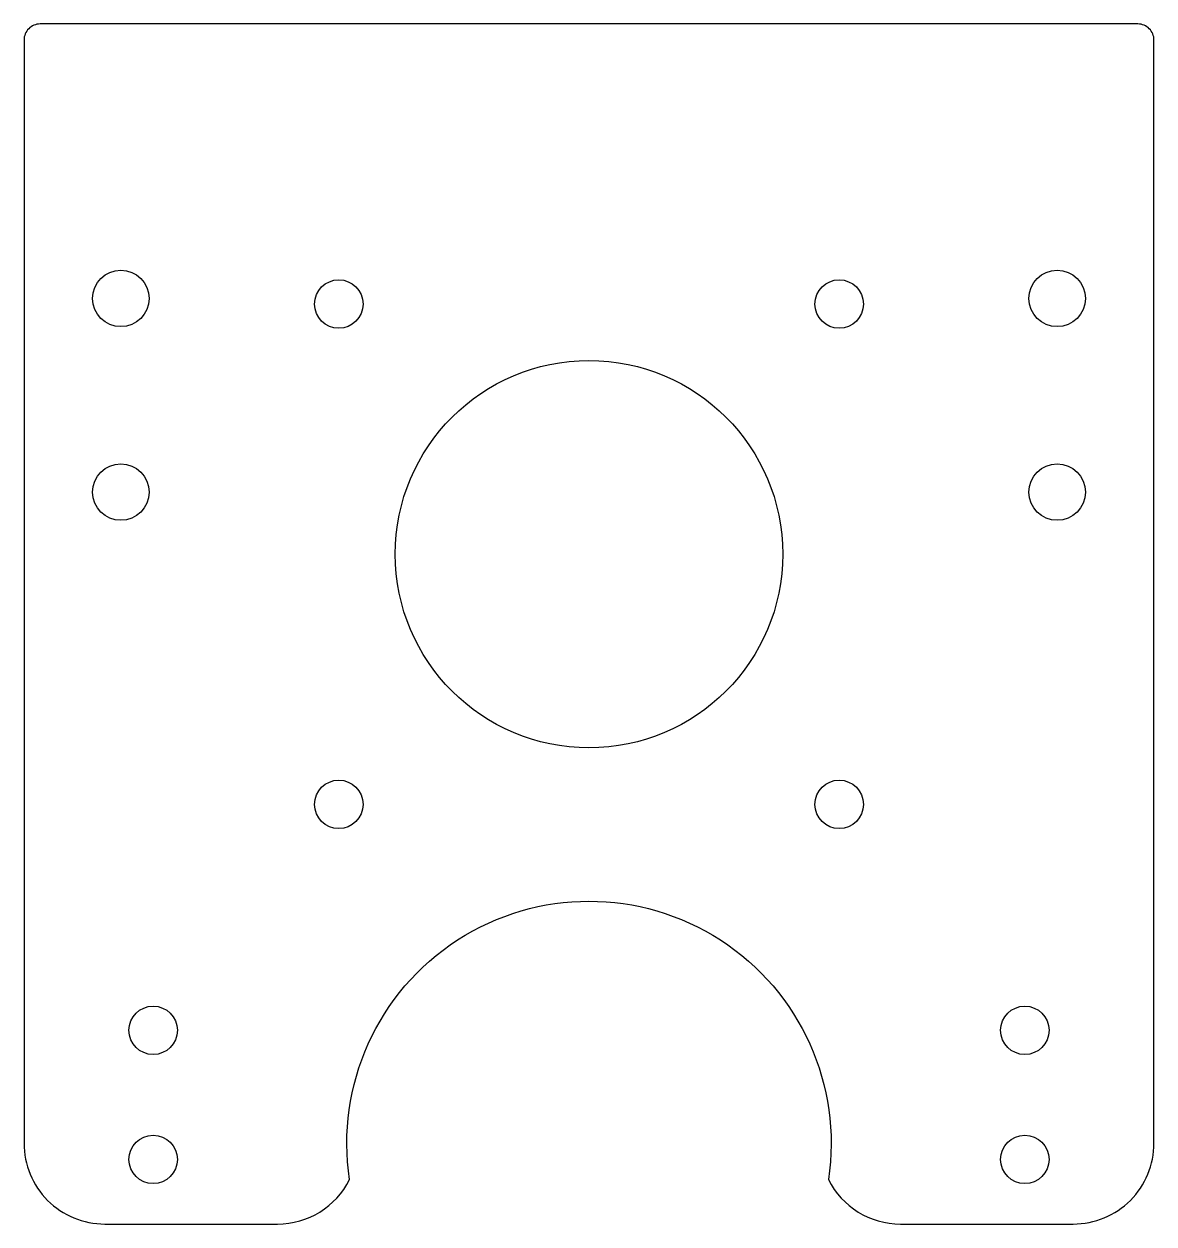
# Model space of a CAD drawing. Header units: millimetres. Extents: x -35 to 35, y -5 to 69.3.
import ezdxf

# ---------------------------------------------------------------- set-up
doc = ezdxf.new("R2010")
doc.units = ezdxf.units.MM

msp = doc.modelspace()

# ---------------------------------------------------------------- linework, layer by layer
msp.add_lwpolyline([(-34, 69.35, 0.414214), (-35, 68.35), (-35, 0, 0.414214), (-30, -5), (-19.295, -5, 0.283237), (-14.83, -2.25, -1.16316), (14.83, -2.25, 0.283237), (19.295, -5), (30, -5, 0.414214), (35, 0), (35, 68.35, 0.414214), (34, 69.35)], format="xyb", close=True)
for centre, radius in [((-29, 52.35), 1.75), ((29, 52.35), 1.75), ((-15.5, 52), 1.5), ((15.5, 52), 1.5), ((0, 36.5), 12), ((-29, 40.35), 1.75), ((29, 40.35), 1.75), ((-15.5, 21), 1.5), ((15.5, 21), 1.5), ((-27, 7), 1.5), ((27, 7), 1.5), ((-27, -1), 1.5), ((27, -1), 1.5)]:
    msp.add_circle(centre, radius)

doc.saveas('drawing.dxf')
